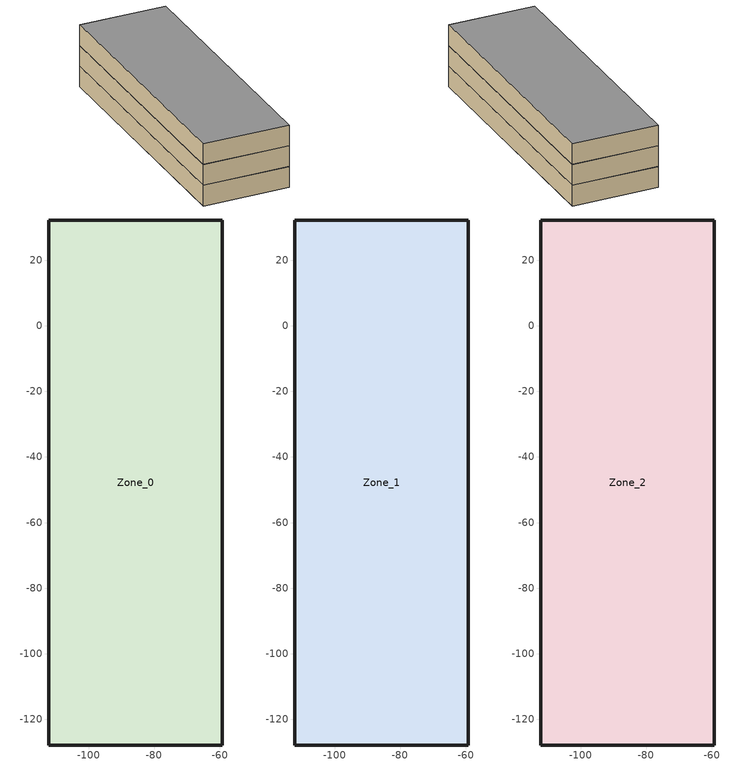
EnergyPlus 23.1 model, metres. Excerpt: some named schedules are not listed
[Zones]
Zone_0
 floor ground (Zone_0:f4UnderGroundSlabCF): -59.21,-127.8 -59.21,32.2 -112.21,32.2 -112.21,-127.8 z-85.04
 floor ground (Zone_0:f5UnderGroundSlabCF): -59.21,-127.8 -112.21,-127.8 -112.21,32.2 -59.21,32.2 z-97.96
 wall ground (Zone_0:f0UnderGroundWallCF): -112.21,-127.8 -59.21,-127.8 z-97.96:-85.04
 wall ground (Zone_0:f1UnderGroundWallCF): -112.21,32.2 -112.21,-127.8 z-97.96:-85.04
 wall ground (Zone_0:f2UnderGroundWallCF): -59.21,32.2 -112.21,32.2 z-97.96:-85.04
 wall ground (Zone_0:f3UnderGroundWallCF): -59.21,-127.8 -59.21,32.2 z-97.96:-85.04
Zone_1
 floor ground (Zone_1:f4UnderGroundSlabCF): -59.21,-127.8 -59.21,32.2 -112.21,32.2 -112.21,-127.8 z-72.04
 floor ground (Zone_1:f5UnderGroundSlabCF): -59.21,-127.8 -112.21,-127.8 -112.21,32.2 -59.21,32.2 z-84.96
 wall ground (Zone_1:f0UnderGroundWallCF): -112.21,-127.8 -59.21,-127.8 z-84.96:-72.04
 wall ground (Zone_1:f1UnderGroundWallCF): -112.21,32.2 -112.21,-127.8 z-84.96:-72.04
 wall ground (Zone_1:f2UnderGroundWallCF): -59.21,32.2 -112.21,32.2 z-84.96:-72.04
 wall ground (Zone_1:f3UnderGroundWallCF): -59.21,-127.8 -59.21,32.2 z-84.96:-72.04
Zone_2
 floor ground (Zone_2:f4UnderGroundSlabCF): -59.21,-127.8 -59.21,32.2 -112.21,32.2 -112.21,-127.8 z-59.04
 floor ground (Zone_2:f5UnderGroundSlabCF): -59.21,-127.8 -112.21,-127.8 -112.21,32.2 -59.21,32.2 z-71.96
 wall ground (Zone_2:f0UnderGroundWallCF): -112.21,-127.8 -59.21,-127.8 z-71.96:-59.04
 wall ground (Zone_2:f1UnderGroundWallCF): -112.21,32.2 -112.21,-127.8 z-71.96:-59.04
 wall ground (Zone_2:f2UnderGroundWallCF): -59.21,32.2 -112.21,32.2 z-71.96:-59.04
 wall ground (Zone_2:f3UnderGroundWallCF): -59.21,-127.8 -59.21,32.2 z-71.96:-59.04
[Site:GroundTemperature:BuildingSurface]
18, 18, 18, 18, 18, 18, 18, 18, 18, 18, 18, 18
[Site:GroundReflectance]
0.2, 0.2, 0.2, 0.2, 0.2, 0.2, 0.2, 0.2, 0.2, 0.2, 0.2, 0.2
[Site:GroundReflectance:SnowModifier]
1, 1
[Site:WeatherStation]
Wind Sensor Height Above Ground {m}=10; Wind Speed Profile Exponent=0.22; Wind Speed Profile Boundary Layer Thickness {m}=370; Air Temperature Sensor Height Above Ground {m}=1.5
[SizingPeriod:WeatherFileConditionType] Use Weather File Daylight Saving Period=No; Use Weather File Rain and Snow Indicators=No
Name | Period Selection | Day Type
Extreme Summer Weather Period for Design | SummerExtreme | SummerDesignDay
Extreme Winter Weather Period for Design | WinterExtreme | WinterDesignDay
[Building]
Building: North Axis {deg}=0; Terrain=Suburbs; Loads Convergence Tolerance Value=0.04; Temperature Convergence Tolerance Value {deltaC}=0.25; Solar Distribution=FullExterior; Maximum Number of Warmup Days=25; Minimum Number of Warmup Days=6
[Construction:CfactorUndergroundWall]
Zone_0:f0UnderGroundWallCF; Zone_0:f1UnderGroundWallCF; Zone_0:f2UnderGroundWallCF; Zone_0:f3UnderGroundWallCF; Zone_1:f0UnderGroundWallCF; Zone_1:f1UnderGroundWallCF; Zone_1:f2UnderGroundWallCF; Zone_1:f3UnderGroundWallCF; Zone_2:f0UnderGroundWallCF; Zone_2:f1UnderGroundWallCF; Zone_2:f2UnderGroundWallCF; Zone_2:f3UnderGroundWallCF: 1.14, 12.9144
[Construction:FfactorGroundFloor]
Zone_0:f4UnderGroundSlabCF; Zone_0:f5UnderGroundSlabCF; Zone_1:f4UnderGroundSlabCF; Zone_1:f5UnderGroundSlabCF; Zone_2:f4UnderGroundSlabCF; Zone_2:f5UnderGroundSlabCF: 0.73, 8480, 426
[EnergyManagementSystem:Sensor] Output:Variable Index Key=Environment
Name | Output:Variable
OutdoorTemp | Site Outdoor Air Drybulb Temperature
OutdoorRelHumid | Site Outdoor Air Relative Humidity
[Zone] Rotation [deg]=0; Type=1; Multiplier=1; Volume [m3]=109514; Area [m2]=16960; Zone Inside Convection Algorithm=TARP; Zone Outside Convection Algorithm=DOE-2
Zone_0; Zone_1; Zone_2
[People] OccupancySchedule=occOffice; Number of People Calculation Method=People/Area; PeopleDensity [person/m2]=0.19; Fraction Radiant=0.3; Sensible Heat Fraction=AUTOCALCULATE; Carbon Dioxide Generation Rate [m3/s-W]=3.82e-08; Enable ASHRAE 55 Comfort Warnings=No; Mean Radiant Temperature Calculation Type=ZoneAveraged; Clothing Insulation Calculation Method=DynamicClothingModelASHRAE55; Air Velocity Schedule=AirSpeed 0; Thermal Comfort Model 1 Type=AdaptiveASH55
Name | Zone or ZoneList | Activity Level Schedule | Work Efficiency Schedule
People Zone_0 | Zone_0 | Zone_0PeopleActivity | Zone_0WorkEfficiency
People Zone_1 | Zone_1 | Zone_1PeopleActivity | Zone_1WorkEfficiency
People Zone_2 | Zone_2 | Zone_2PeopleActivity | Zone_2WorkEfficiency
[ElectricEquipment] EquipmentAvailibilitySchedule=equipOffice; Design Level Calculation Method=Watts/Area; EquipmentPowerDensity [W/m2]=15; Fraction Latent=0; Fraction Radiant=.2; Fraction Lost=0
Name | Zone or ZoneList
Zone_0 Equipment | Zone_0
Zone_1 Equipment | Zone_1
Zone_2 Equipment | Zone_2
[Lights] LightsAvailibilitySchedule=lightsOffice; Design Level Calculation Method=Watts/Area; LightingPowerDensity [W/m2]=15; Return Air Fraction=0; Fraction Radiant=.42; Fraction Visible=.18; Fraction Replaceable=1
Name | Zone or ZoneList
Zone_0 General lighting | Zone_0
Zone_1 General lighting | Zone_1
Zone_2 General lighting | Zone_2
[ZoneInfiltration:DesignFlowRate] Schedule=On; Design Flow Rate Calculation Method=Flow/ExteriorArea; Flow per Exterior Surface Area [m3/s-m2]=0.00056896
Zone_0Infiltration: Zone or ZoneList=Zone_0; @Zone_0-InfiltrationConstantCoefficient@=1; @Zone_0-InfiltrationTemperatureCoefficient@=0; @Zone_0-InfiltrationWindVelocityCoefficient@=0; @Zone_0-InfiltrationWindVelocitySquaredCoefficient@=0
Zone_1Infiltration: Zone or ZoneList=Zone_1; @Zone_1-InfiltrationConstantCoefficient@=1; @Zone_1-InfiltrationTemperatureCoefficient@=0; @Zone_1-InfiltrationWindVelocityCoefficient@=0; @Zone_1-InfiltrationWindVelocitySquaredCoefficient@=0
Zone_2Infiltration: Zone or ZoneList=Zone_2; @Zone_2-InfiltrationConstantCoefficient@=1; @Zone_2-InfiltrationTemperatureCoefficient@=0; @Zone_2-InfiltrationWindVelocityCoefficient@=0; @Zone_2-InfiltrationWindVelocitySquaredCoefficient@=0
[Zone equipment]
Zone_0: Zone_0 Ideal Loads Air
Zone_1: Zone_1 Ideal Loads Air
Zone_2: Zone_2 Ideal Loads Air
[ZoneHVAC:IdealLoadsAirSystem] Maximum Heating Supply Air Temperature {C}=35; Minimum Cooling Supply Air Temperature {C}=12; Maximum Heating Supply Air Humidity Ratio {kgWater/kgDryAir}=0.01; Minimum Cooling Supply Air Humidity Ratio {kgWater/kgDryAir}=0.008; Heating Limit=LimitFlowRateAndCapacity; MaximumHeatingAirFlowRate [m3/s]=Autosize; MaximumSensibleHeatingCapacity [W]=Autosize; Cooling Limit=LimitFlowRateAndCapacity; MaximumCoolingAirFlowRate [m3/s]=Autosize; MaximumTotalCoolingCapacity [W]=Autosize; HeatingAvailabilitySchedule=Off; Dehumidification Control Type=Humidistat; Humidification Control Type=Humidistat; Demand Controlled Ventilation Type=OccupancySchedule; Outdoor Air Economizer Type=NoEconomizer; Heat Recovery Type=None; SensibleHeatRecoveryEffectiveness=0.7; LatentHeatRecoveryEffectiveness=0.65
Name | CoolingAvailabilitySchedule | Design Specification Outdoor Air Object
Zone_0 Ideal Loads Air | CoolAvail_Zone_0 | Zone_0MinFreshAir
Zone_1 Ideal Loads Air | CoolAvail_Zone_1 | Zone_1MinFreshAir
Zone_2 Ideal Loads Air | CoolAvail_Zone_2 | Zone_2MinFreshAir
[Sizing:Zone] Zone Cooling Design Supply Air Temperature Input Method=SupplyAirTemperature; Zone Cooling Design Supply Air Temperature {C}=12; Zone Heating Design Supply Air Temperature Input Method=SupplyAirTemperature; Zone Heating Design Supply Air Temperature {C}=35; Zone Cooling Design Supply Air Humidity Ratio {kgWater/kgDryAir}=0.009; Zone Heating Design Supply Air Humidity Ratio {kgWater/kgDryAir}=0.004; Zone Heating Sizing Factor=1.15; Zone Cooling Sizing Factor=1.15; Cooling Design Air Flow Method=DesignDay; Heating Design Air Flow Method=DesignDay
Name | Design Specification Outdoor Air Object
Zone_0 | Zone_0MinFreshAir
Zone_1 | Zone_1MinFreshAir
Zone_2 | Zone_2MinFreshAir
[ZoneControl:Thermostat]
Name | Zone or ZoneList | Control Type Schedule | Control 1
Zone_0 Thermostat | Zone_0 | Zone_0_ZoneControlTypeSched | Dual Setpoint - Zone Zone_0
Zone_1 Thermostat | Zone_1 | Zone_1_ZoneControlTypeSched | Dual Setpoint - Zone Zone_1
Zone_2 Thermostat | Zone_2 | Zone_2_ZoneControlTypeSched | Dual Setpoint - Zone Zone_2
[ThermostatSetpoint:DualSetpoint]
Name | Heating Setpoint Temperature Schedule | Cooling Setpoint Temperature Schedule
Dual Setpoint - Zone Zone_0 | Zone_0Heating_SP_Sch | Zone_0Cooling_SP_Sch
Dual Setpoint - Zone Zone_1 | Zone_1Heating_SP_Sch | Zone_1Cooling_SP_Sch
Dual Setpoint - Zone Zone_2 | Zone_2Heating_SP_Sch | Zone_2Cooling_SP_Sch
[DesignSpecification:OutdoorAir] Outdoor Air Method=Sum; MechVentSchedule=AllOn
Zone_0MinFreshAir: @Zone_0-MinFreshAirPerson@ [m3/s-person]=0.01; @Zone_0-MinFreshAirArea@ [m3/s-m2]=0.001
Zone_1MinFreshAir: @Zone_1-MinFreshAirPerson@ [m3/s-person]=0.01; @Zone_1-MinFreshAirArea@ [m3/s-m2]=0.001
Zone_2MinFreshAir: @Zone_2-MinFreshAirPerson@ [m3/s-person]=0.01; @Zone_2-MinFreshAirArea@ [m3/s-m2]=0.001
[Schedule:Constant]
On; AllOn: 1
Off; AirSpeed 0: 0
Zone_0PeopleActivity; Zone_1PeopleActivity; Zone_2PeopleActivity: Any Number, 125.28
Zone_0WorkEfficiency; Zone_1WorkEfficiency; Zone_2WorkEfficiency: Any Number, 0
Zone_0Heating_SP_Sch; Zone_1Heating_SP_Sch; Zone_2Heating_SP_Sch: 20
Zone_0Cooling_SP_Sch; Zone_1Cooling_SP_Sch; Zone_2Cooling_SP_Sch: 26
Zone_0_ZoneControlTypeSched; Zone_1_ZoneControlTypeSched; Zone_2_ZoneControlTypeSched: 4
[Schedule:Day:Hourly]
95d7956d-21d8-491b-95a4-c917f62f8890: Fraction, 0, 0, 0, 0, 0, 0, 0, 0, 0, 0, 0, 0, 0, 0, 0, 0, 0, 0, 0, 0, 0, 0, 0, 0
3a897d01-3989-4be9-8c50-07d36d8d9472: Fraction, 0, 0, 0, 0, 0, 0, 0, 0.2, 0.4, 0.6, 0.8, 0.8, 0.4, 0.6, 0.8, 0.8, 0.4, 0.2, 0, 0, 0, 0, 0, 0
3cdd7283-ecb5-4cba-af70-10baf73a88f9: Fraction, 0, 0, 0, 0, 0, 0, 0, 1, 1, 1, 1, 1, 1, 1, 1, 1, 1, 1, 0, 0, 0, 0, 0, 0
e718b2de-e95e-4031-b1c3-99a25a32904e: Fraction, 0.1, 0.1, 0.1, 0.1, 0.1, 0.1, 0.1, 0.1, 0.1, 0.1, 0.1, 0.1, 0.1, 0.1, 0.1, 0.1, 0.1, 0.1, 0.1, 0.1, 0.1, 0.1, 0.1, 0.1
d12ae436-00bb-4890-b6df-7164da311bbf: Fraction, 0.1, 0.1, 0.1, 0.1, 0.1, 0.1, 0.1, 0.2, 0.4, 0.6, 0.8, 0.8, 0.4, 0.6, 0.8, 0.8, 0.4, 0.2, 0.1, 0.1, 0.1, 0.1, 0.1, 0.1
[Schedule:Year]
occOffice: Fraction, occOffice_0, 1, 1, 12, 31
lightsOffice: Fraction, lightsOffice_0, 1, 1, 12, 31
equipOffice: Fraction, equipOffice_0, 1, 1, 12, 31
CoolAvail_Zone_0: Fraction, CoolAvail_Zone_0_0, 1, 1, 1, 7, CoolAvail_Zone_0_1, 1, 8, 1, 14, CoolAvail_Zone_0_2, 1, 15, 1, 21, CoolAvail_Zone_0_3, 1, 22, 1, 28, CoolAvail_Zone_0_4, 1, 29, 2, 4, CoolAvail_Zone_0_5, 2, 5, 2, 11, CoolAvail_Zone_0_6, 2, 12, 2, 18, CoolAvail_Zone_0_7, 2, 19, 2, 25, CoolAvail_Zone_0_8, 2, 26, 3, 4, CoolAvail_Zone_0_9, 3, 5, 3, 11, CoolAvail_Zone_0_10, 3, 12, 3, 18, CoolAvail_Zone_0_11, 3, 19, 3, 25, CoolAvail_Zone_0_12, 3, 26, 4, 1, CoolAvail_Zone_0_13, 4, 2, 4, 8, CoolAvail_Zone_0_14, 4, 9, 4, 15, CoolAvail_Zone_0_15, 4, 16, 4, 22, CoolAvail_Zone_0_16, 4, 23, 4, 29, CoolAvail_Zone_0_17, 4, 30, 5, 6, CoolAvail_Zone_0_18, 5, 7, 5, 13, CoolAvail_Zone_0_19, 5, 14, 5, 20, CoolAvail_Zone_0_20, 5, 21, 5, 27, CoolAvail_Zone_0_21, 5, 28, 6, 3, CoolAvail_Zone_0_22, 6, 4, 6, 10, CoolAvail_Zone_0_23, 6, 11, 6, 17, CoolAvail_Zone_0_24, 6, 18, 6, 24, CoolAvail_Zone_0_25, 6, 25, 7, 1, CoolAvail_Zone_0_26, 7, 2, 7, 8, CoolAvail_Zone_0_27, 7, 9, 7, 15, CoolAvail_Zone_0_28, 7, 16, 7, 22, CoolAvail_Zone_0_29, 7, 23, 7, 29, CoolAvail_Zone_0_30, 7, 30, 8, 5, CoolAvail_Zone_0_31, 8, 6, 8, 12, CoolAvail_Zone_0_32, 8, 13, 8, 19, CoolAvail_Zone_0_33, 8, 20, 8, 26, CoolAvail_Zone_0_34, 8, 27, 9, 2, CoolAvail_Zone_0_35, 9, 3, 9, 9, CoolAvail_Zone_0_36, 9, 10, 9, 16, CoolAvail_Zone_0_37, 9, 17, 9, 23, CoolAvail_Zone_0_38, 9, 24, 9, 30, CoolAvail_Zone_0_39, 10, 1, 10, 7, CoolAvail_Zone_0_40, 10, 8, 10, 14, CoolAvail_Zone_0_41, 10, 15, 10, 21, CoolAvail_Zone_0_42, 10, 22, 10, 28, CoolAvail_Zone_0_43, 10, 29, 11, 4, CoolAvail_Zone_0_44, 11, 5, 11, 11, CoolAvail_Zone_0_45, 11, 12, 11, 18, CoolAvail_Zone_0_46, 11, 19, 11, 25, CoolAvail_Zone_0_47, 11, 26, 12, 2, CoolAvail_Zone_0_48, 12, 3, 12, 9, CoolAvail_Zone_0_49, 12, 10, 12, 16, CoolAvail_Zone_0_50, 12, 17, 12, 23, CoolAvail_Zone_0_51, 12, 24, 12, 30, CoolAvail_Zone_0_52, 12, 31, 12, 31
CoolAvail_Zone_1: Fraction, CoolAvail_Zone_1_0, 1, 1, 1, 7, CoolAvail_Zone_1_1, 1, 8, 1, 14, CoolAvail_Zone_1_2, 1, 15, 1, 21, CoolAvail_Zone_1_3, 1, 22, 1, 28, CoolAvail_Zone_1_4, 1, 29, 2, 4, CoolAvail_Zone_1_5, 2, 5, 2, 11, CoolAvail_Zone_1_6, 2, 12, 2, 18, CoolAvail_Zone_1_7, 2, 19, 2, 25, CoolAvail_Zone_1_8, 2, 26, 3, 4, CoolAvail_Zone_1_9, 3, 5, 3, 11, CoolAvail_Zone_1_10, 3, 12, 3, 18, CoolAvail_Zone_1_11, 3, 19, 3, 25, CoolAvail_Zone_1_12, 3, 26, 4, 1, CoolAvail_Zone_1_13, 4, 2, 4, 8, CoolAvail_Zone_1_14, 4, 9, 4, 15, CoolAvail_Zone_1_15, 4, 16, 4, 22, CoolAvail_Zone_1_16, 4, 23, 4, 29, CoolAvail_Zone_1_17, 4, 30, 5, 6, CoolAvail_Zone_1_18, 5, 7, 5, 13, CoolAvail_Zone_1_19, 5, 14, 5, 20, CoolAvail_Zone_1_20, 5, 21, 5, 27, CoolAvail_Zone_1_21, 5, 28, 6, 3, CoolAvail_Zone_1_22, 6, 4, 6, 10, CoolAvail_Zone_1_23, 6, 11, 6, 17, CoolAvail_Zone_1_24, 6, 18, 6, 24, CoolAvail_Zone_1_25, 6, 25, 7, 1, CoolAvail_Zone_1_26, 7, 2, 7, 8, CoolAvail_Zone_1_27, 7, 9, 7, 15, CoolAvail_Zone_1_28, 7, 16, 7, 22, CoolAvail_Zone_1_29, 7, 23, 7, 29, CoolAvail_Zone_1_30, 7, 30, 8, 5, CoolAvail_Zone_1_31, 8, 6, 8, 12, CoolAvail_Zone_1_32, 8, 13, 8, 19, CoolAvail_Zone_1_33, 8, 20, 8, 26, CoolAvail_Zone_1_34, 8, 27, 9, 2, CoolAvail_Zone_1_35, 9, 3, 9, 9, CoolAvail_Zone_1_36, 9, 10, 9, 16, CoolAvail_Zone_1_37, 9, 17, 9, 23, CoolAvail_Zone_1_38, 9, 24, 9, 30, CoolAvail_Zone_1_39, 10, 1, 10, 7, CoolAvail_Zone_1_40, 10, 8, 10, 14, CoolAvail_Zone_1_41, 10, 15, 10, 21, CoolAvail_Zone_1_42, 10, 22, 10, 28, CoolAvail_Zone_1_43, 10, 29, 11, 4, CoolAvail_Zone_1_44, 11, 5, 11, 11, CoolAvail_Zone_1_45, 11, 12, 11, 18, CoolAvail_Zone_1_46, 11, 19, 11, 25, CoolAvail_Zone_1_47, 11, 26, 12, 2, CoolAvail_Zone_1_48, 12, 3, 12, 9, CoolAvail_Zone_1_49, 12, 10, 12, 16, CoolAvail_Zone_1_50, 12, 17, 12, 23, CoolAvail_Zone_1_51, 12, 24, 12, 30, CoolAvail_Zone_1_52, 12, 31, 12, 31
CoolAvail_Zone_2: Fraction, CoolAvail_Zone_2_0, 1, 1, 1, 7, CoolAvail_Zone_2_1, 1, 8, 1, 14, CoolAvail_Zone_2_2, 1, 15, 1, 21, CoolAvail_Zone_2_3, 1, 22, 1, 28, CoolAvail_Zone_2_4, 1, 29, 2, 4, CoolAvail_Zone_2_5, 2, 5, 2, 11, CoolAvail_Zone_2_6, 2, 12, 2, 18, CoolAvail_Zone_2_7, 2, 19, 2, 25, CoolAvail_Zone_2_8, 2, 26, 3, 4, CoolAvail_Zone_2_9, 3, 5, 3, 11, CoolAvail_Zone_2_10, 3, 12, 3, 18, CoolAvail_Zone_2_11, 3, 19, 3, 25, CoolAvail_Zone_2_12, 3, 26, 4, 1, CoolAvail_Zone_2_13, 4, 2, 4, 8, CoolAvail_Zone_2_14, 4, 9, 4, 15, CoolAvail_Zone_2_15, 4, 16, 4, 22, CoolAvail_Zone_2_16, 4, 23, 4, 29, CoolAvail_Zone_2_17, 4, 30, 5, 6, CoolAvail_Zone_2_18, 5, 7, 5, 13, CoolAvail_Zone_2_19, 5, 14, 5, 20, CoolAvail_Zone_2_20, 5, 21, 5, 27, CoolAvail_Zone_2_21, 5, 28, 6, 3, CoolAvail_Zone_2_22, 6, 4, 6, 10, CoolAvail_Zone_2_23, 6, 11, 6, 17, CoolAvail_Zone_2_24, 6, 18, 6, 24, CoolAvail_Zone_2_25, 6, 25, 7, 1, CoolAvail_Zone_2_26, 7, 2, 7, 8, CoolAvail_Zone_2_27, 7, 9, 7, 15, CoolAvail_Zone_2_28, 7, 16, 7, 22, CoolAvail_Zone_2_29, 7, 23, 7, 29, CoolAvail_Zone_2_30, 7, 30, 8, 5, CoolAvail_Zone_2_31, 8, 6, 8, 12, CoolAvail_Zone_2_32, 8, 13, 8, 19, CoolAvail_Zone_2_33, 8, 20, 8, 26, CoolAvail_Zone_2_34, 8, 27, 9, 2, CoolAvail_Zone_2_35, 9, 3, 9, 9, CoolAvail_Zone_2_36, 9, 10, 9, 16, CoolAvail_Zone_2_37, 9, 17, 9, 23, CoolAvail_Zone_2_38, 9, 24, 9, 30, CoolAvail_Zone_2_39, 10, 1, 10, 7, CoolAvail_Zone_2_40, 10, 8, 10, 14, CoolAvail_Zone_2_41, 10, 15, 10, 21, CoolAvail_Zone_2_42, 10, 22, 10, 28, CoolAvail_Zone_2_43, 10, 29, 11, 4, CoolAvail_Zone_2_44, 11, 5, 11, 11, CoolAvail_Zone_2_45, 11, 12, 11, 18, CoolAvail_Zone_2_46, 11, 19, 11, 25, CoolAvail_Zone_2_47, 11, 26, 12, 2, CoolAvail_Zone_2_48, 12, 3, 12, 9, CoolAvail_Zone_2_49, 12, 10, 12, 16, CoolAvail_Zone_2_50, 12, 17, 12, 23, CoolAvail_Zone_2_51, 12, 24, 12, 30, CoolAvail_Zone_2_52, 12, 31, 12, 31
[Schedule:Week:Daily]
occOffice_0: 95d7956d-21d8-491b-95a4-c917f62f8890, 3a897d01-3989-4be9-8c50-07d36d8d9472, 3a897d01-3989-4be9-8c50-07d36d8d9472, 3a897d01-3989-4be9-8c50-07d36d8d9472, 3a897d01-3989-4be9-8c50-07d36d8d9472, 3a897d01-3989-4be9-8c50-07d36d8d9472, 95d7956d-21d8-491b-95a4-c917f62f8890, 95d7956d-21d8-491b-95a4-c917f62f8890, 95d7956d-21d8-491b-95a4-c917f62f8890, 95d7956d-21d8-491b-95a4-c917f62f8890, 95d7956d-21d8-491b-95a4-c917f62f8890, 95d7956d-21d8-491b-95a4-c917f62f8890
lightsOffice_0: 95d7956d-21d8-491b-95a4-c917f62f8890, 3cdd7283-ecb5-4cba-af70-10baf73a88f9, 3cdd7283-ecb5-4cba-af70-10baf73a88f9, 3cdd7283-ecb5-4cba-af70-10baf73a88f9, 3cdd7283-ecb5-4cba-af70-10baf73a88f9, 3cdd7283-ecb5-4cba-af70-10baf73a88f9, 95d7956d-21d8-491b-95a4-c917f62f8890, 95d7956d-21d8-491b-95a4-c917f62f8890, 95d7956d-21d8-491b-95a4-c917f62f8890, 95d7956d-21d8-491b-95a4-c917f62f8890, 95d7956d-21d8-491b-95a4-c917f62f8890, 95d7956d-21d8-491b-95a4-c917f62f8890
equipOffice_0: e718b2de-e95e-4031-b1c3-99a25a32904e, d12ae436-00bb-4890-b6df-7164da311bbf, d12ae436-00bb-4890-b6df-7164da311bbf, d12ae436-00bb-4890-b6df-7164da311bbf, d12ae436-00bb-4890-b6df-7164da311bbf, d12ae436-00bb-4890-b6df-7164da311bbf, e718b2de-e95e-4031-b1c3-99a25a32904e, e718b2de-e95e-4031-b1c3-99a25a32904e, e718b2de-e95e-4031-b1c3-99a25a32904e, e718b2de-e95e-4031-b1c3-99a25a32904e, e718b2de-e95e-4031-b1c3-99a25a32904e, e718b2de-e95e-4031-b1c3-99a25a32904e
CoolAvail_Zone_0_0: 4990655d-30be-42d0-b7d9-f7b91360c5e3, ddbcabad-8235-46fe-bcf6-a4b15b8a3657, cf72248c-35f2-4a80-829b-52ebcfa34b87, f7a328d6-0f38-42f4-88d7-8ab40b2088d2, c32389d2-2add-4f29-b338-ec1394a05f4c, 146a138a-6f85-4a5b-9412-bb39e09219f7, f6184e7c-405b-4245-8a70-00a4ae2035b5, 4990655d-30be-42d0-b7d9-f7b91360c5e3, 4990655d-30be-42d0-b7d9-f7b91360c5e3, 4990655d-30be-42d0-b7d9-f7b91360c5e3, 4990655d-30be-42d0-b7d9-f7b91360c5e3, 4990655d-30be-42d0-b7d9-f7b91360c5e3
CoolAvail_Zone_0_1: 8ddc65c8-9e36-4aec-b7d1-ee3f3f695c53, 17b4bac4-211b-4c28-b564-849c113c3565, c70f6871-ed7a-423d-9844-114cf08882d0, 7c3bb871-3966-407a-b88a-8c1460967f59, dc983827-3ba4-4b70-8237-813376e3e265, 5ee64a08-fed8-4533-8653-3ad76e69a3d0, 41fc63b1-8e9f-40ea-8ef0-43001e7998d6, 8ddc65c8-9e36-4aec-b7d1-ee3f3f695c53, 8ddc65c8-9e36-4aec-b7d1-ee3f3f695c53, 8ddc65c8-9e36-4aec-b7d1-ee3f3f695c53, 8ddc65c8-9e36-4aec-b7d1-ee3f3f695c53, 8ddc65c8-9e36-4aec-b7d1-ee3f3f695c53
CoolAvail_Zone_0_2: ce5294b1-de96-4e6e-bf06-3be5c6e3b400, b8d48e1c-969c-4840-b635-7067400f91d2, dc983827-3ba4-4b70-8237-813376e3e265, 364b9e69-32af-4f8e-94e3-46e899a1d91f, ddbcabad-8235-46fe-bcf6-a4b15b8a3657, a0b18eb7-2e75-4f11-a7e0-804d67b3919c, 9e18fb16-ee91-4388-b70b-efbd5e9856e6, ce5294b1-de96-4e6e-bf06-3be5c6e3b400, ce5294b1-de96-4e6e-bf06-3be5c6e3b400, ce5294b1-de96-4e6e-bf06-3be5c6e3b400, ce5294b1-de96-4e6e-bf06-3be5c6e3b400, ce5294b1-de96-4e6e-bf06-3be5c6e3b400
CoolAvail_Zone_0_3: 515ce9a3-66bb-4084-a181-e53a57d5561e, 1893ab3f-ba69-43c9-8924-3ffcb4855753, b7326c5a-3694-44a2-89e6-cd8f5f0abe92, 1ab99d5c-8f8b-4ab1-8d59-781ea21491ca, a392ec1e-b8d1-4bd2-8c94-c78533f0fa65, 4990655d-30be-42d0-b7d9-f7b91360c5e3, 4a0992a0-6703-4694-9782-776a2f764de0, 515ce9a3-66bb-4084-a181-e53a57d5561e, 515ce9a3-66bb-4084-a181-e53a57d5561e, 515ce9a3-66bb-4084-a181-e53a57d5561e, 515ce9a3-66bb-4084-a181-e53a57d5561e, 515ce9a3-66bb-4084-a181-e53a57d5561e
CoolAvail_Zone_0_4: 95b3747b-00af-4b3e-aab9-52492301c9c0, 296efc5e-ffa4-4d95-8c01-159e3d1a9450, 932f42c8-7dfa-4e44-b6b4-7462908f1e54, e42cd00e-10d7-43a5-ba62-8932b40aff8c, 93c1feff-fb4b-419e-a2da-a6fa7789cb13, bbb18f13-deb3-43b5-9cbe-abdd96d7ef34, 296efc5e-ffa4-4d95-8c01-159e3d1a9450, 95b3747b-00af-4b3e-aab9-52492301c9c0, 95b3747b-00af-4b3e-aab9-52492301c9c0, 95b3747b-00af-4b3e-aab9-52492301c9c0, 95b3747b-00af-4b3e-aab9-52492301c9c0, 95b3747b-00af-4b3e-aab9-52492301c9c0
CoolAvail_Zone_0_5: 169f7885-dd6b-4bda-a898-fa467145b89e, 343cd352-4e35-4f80-aced-0067cc2ac560, f2b1a1e4-7f33-417a-ad04-aa90d771b573, 4cc7bce9-e47b-4da7-a936-efd8a0d07b15, ba259bce-0865-4687-8fcb-096b00680b9f, 99195353-3176-4c25-8915-a505d6ad7955, 2d8df18f-9c00-4bfb-b288-aba4eebd9f96, 169f7885-dd6b-4bda-a898-fa467145b89e, 169f7885-dd6b-4bda-a898-fa467145b89e, 169f7885-dd6b-4bda-a898-fa467145b89e, 169f7885-dd6b-4bda-a898-fa467145b89e, 169f7885-dd6b-4bda-a898-fa467145b89e
CoolAvail_Zone_0_6: 4a9e5363-eca1-4d0f-ad8d-fdc4520bc8ea, 24733e8f-992a-4106-bfec-0ff543eb17ed, 4e9228c6-2ccb-4c8c-a529-8e9ebe4e32a6, ba4fd41a-60d1-4598-9e01-96e9cb7a81a7, 462245c3-eebd-4e0e-bd01-4b4d76b4806a, d584eac3-69da-4c84-9996-9a0aadd5a1b0, 65101d32-8e66-4dd0-b39b-07bb03a192c1, 4a9e5363-eca1-4d0f-ad8d-fdc4520bc8ea, 4a9e5363-eca1-4d0f-ad8d-fdc4520bc8ea, 4a9e5363-eca1-4d0f-ad8d-fdc4520bc8ea, 4a9e5363-eca1-4d0f-ad8d-fdc4520bc8ea, 4a9e5363-eca1-4d0f-ad8d-fdc4520bc8ea
CoolAvail_Zone_0_7: 8970d29c-e127-498a-928b-e103284c4e40, 88003ef4-4e17-4f12-82db-06ac83eec7df, 474987f6-c91e-4677-b19f-0e1b744b4fdf, f6bbebfb-76e4-4b0b-9e43-2da733fbb0a3, adb81e84-7430-47e9-b635-a36dea76b89d, f6f1c1d9-049f-41b4-9d6b-bfb067bf195b, 553d6555-b667-4097-9b59-70cabb361f30, 8970d29c-e127-498a-928b-e103284c4e40, 8970d29c-e127-498a-928b-e103284c4e40, 8970d29c-e127-498a-928b-e103284c4e40, 8970d29c-e127-498a-928b-e103284c4e40, 8970d29c-e127-498a-928b-e103284c4e40
CoolAvail_Zone_0_8: e1393ffb-9773-4999-a726-9d47cb04136a, e5b62834-753d-41ed-9473-68628bdb2179, 30c5b6e9-c70d-42c7-85a5-f8e20bae2a3a, 5256ec91-b374-429d-95dd-7bd58aa69f5c, 65d90f0f-ada1-4bf1-9faf-b2f59c34d37b, a419129a-2f89-42c1-8dd8-f0857b677e69, b022e0bb-a275-4c57-aa80-192e32ac189f, e1393ffb-9773-4999-a726-9d47cb04136a, e1393ffb-9773-4999-a726-9d47cb04136a, e1393ffb-9773-4999-a726-9d47cb04136a, e1393ffb-9773-4999-a726-9d47cb04136a, e1393ffb-9773-4999-a726-9d47cb04136a
CoolAvail_Zone_0_9: c82ff078-1688-4139-a132-e602e139a5fd, 54109500-1a0b-4c05-bc4d-06f6168a1e04, b022e0bb-a275-4c57-aa80-192e32ac189f, 8a1bcc84-cceb-41af-95a9-7ed94f88ecd6, a18df368-f57b-4c2b-8a75-695b3128dbb9, 73424d57-4ed9-4eae-8dcc-7d5316262cfd, 3f5afae1-e994-45ae-948f-33423cfaaaaf, c82ff078-1688-4139-a132-e602e139a5fd, c82ff078-1688-4139-a132-e602e139a5fd, c82ff078-1688-4139-a132-e602e139a5fd, c82ff078-1688-4139-a132-e602e139a5fd, c82ff078-1688-4139-a132-e602e139a5fd
CoolAvail_Zone_0_10: a648e644-6c33-4cfe-99c1-1caf6a4b85d6, b022e0bb-a275-4c57-aa80-192e32ac189f, d4a9c144-cca3-4e63-8a18-ec525f472f23, a6ed40fb-7ca5-43b2-b61a-85ecd607b0b3, 11492a51-c403-459d-8a46-ca1af14a6784, 7745bb25-59fb-4388-92f8-903c224c2efa, 98f117e3-54f2-4f10-82aa-6c80a896727f, a648e644-6c33-4cfe-99c1-1caf6a4b85d6, a648e644-6c33-4cfe-99c1-1caf6a4b85d6, a648e644-6c33-4cfe-99c1-1caf6a4b85d6, a648e644-6c33-4cfe-99c1-1caf6a4b85d6, a648e644-6c33-4cfe-99c1-1caf6a4b85d6
CoolAvail_Zone_0_11: b022e0bb-a275-4c57-aa80-192e32ac189f, e127ac07-f069-4628-8bb0-0ed6b7035576, e8f72b66-998e-4fb3-8f09-1e1ba87c6d6a, d3391a05-acd4-4579-9f46-da14c4353c49, 1228b84f-4fde-4624-96c2-9d4c5bb47287, d6e0b4f4-0184-4ec3-9824-0c713518b6f7, 8869f073-712e-498e-bd28-5a916bf9c043, b022e0bb-a275-4c57-aa80-192e32ac189f, b022e0bb-a275-4c57-aa80-192e32ac189f, b022e0bb-a275-4c57-aa80-192e32ac189f, b022e0bb-a275-4c57-aa80-192e32ac189f, b022e0bb-a275-4c57-aa80-192e32ac189f
CoolAvail_Zone_0_12: 3a1e16ea-d3c5-441b-9683-1d694535276d, cb49c78b-421b-41f7-bc8e-d9f7a967340c, a8217476-a436-4bb1-8618-cd83abb40946, e1e85391-f4bd-42ed-91ec-bea42fb3e333, 0742a495-0d03-4fc6-b526-6c41f36587e6, 172196ab-c107-414e-9ad3-71d3d7f8de8f, d2946ce1-9950-49cb-a814-0a9ec1e90ce6, 3a1e16ea-d3c5-441b-9683-1d694535276d, 3a1e16ea-d3c5-441b-9683-1d694535276d, 3a1e16ea-d3c5-441b-9683-1d694535276d, 3a1e16ea-d3c5-441b-9683-1d694535276d, 3a1e16ea-d3c5-441b-9683-1d694535276d
CoolAvail_Zone_0_13: 8672291e-6042-4cc5-960a-03c3fb4eaeb7, f67a8e41-4fd8-4448-80eb-35519068e788, 014c4d2f-05c5-4c36-87c3-d3284c859401, d90f9124-1c84-462f-8adb-86b7c230095c, 57eaf75e-ac45-4c9c-997b-b75858833340, 948e1234-283b-4a84-ae9b-cf5e981b6594, 9cc311d4-a842-4bc7-8a0a-fad00844c6ff, 8672291e-6042-4cc5-960a-03c3fb4eaeb7, 8672291e-6042-4cc5-960a-03c3fb4eaeb7, 8672291e-6042-4cc5-960a-03c3fb4eaeb7, 8672291e-6042-4cc5-960a-03c3fb4eaeb7, 8672291e-6042-4cc5-960a-03c3fb4eaeb7
CoolAvail_Zone_0_14: 72eca828-8906-458d-baaa-a0cd1dbf8eee, 5830f230-8a56-43f6-abb1-8026dc5f0e54, db8b4397-9065-450a-948c-cc192b8f49bb, 876bc5af-4060-4cff-b56c-12059f0228be, dc26538a-9c1a-4ca0-9375-401735199c24, 159e2855-c99d-436e-a16b-2b4d86bf80b8, 81a1ee3a-dfbf-4e17-80ef-5d5352f32c27, 72eca828-8906-458d-baaa-a0cd1dbf8eee, 72eca828-8906-458d-baaa-a0cd1dbf8eee, 72eca828-8906-458d-baaa-a0cd1dbf8eee, 72eca828-8906-458d-baaa-a0cd1dbf8eee, 72eca828-8906-458d-baaa-a0cd1dbf8eee
CoolAvail_Zone_0_15: 66a05e9a-41bf-43c8-925d-a78a209be22d, 5bacbb24-9478-4068-b982-f687c986b3f9, 3dd02923-900e-49d4-b6fb-a0a160191695, 5014bcf0-9440-42c0-b49d-b4620f816c24, dc4a0c3b-6e14-496c-841f-488f3549cabc, 2645ccdc-84ae-4b06-97f7-ce6fd82920e0, 84819a69-f4c3-4b04-a492-180f30d8b62b, 66a05e9a-41bf-43c8-925d-a78a209be22d, 66a05e9a-41bf-43c8-925d-a78a209be22d, 66a05e9a-41bf-43c8-925d-a78a209be22d, 66a05e9a-41bf-43c8-925d-a78a209be22d, 66a05e9a-41bf-43c8-925d-a78a209be22d
CoolAvail_Zone_0_16: 684a3ba8-3295-45f9-9cbc-9a6aecb1adf3, d91f2aad-33c9-4eff-b15b-4a4d9802320d, af71133c-8d93-47bf-9777-ff0218e4d792, 9704df51-a02a-498b-b5c9-8459204c80f1, 8fc6d5f6-cae1-4c62-9524-28f9c5a79493, a1ac64a9-fafa-4414-aa58-64dea30dc4dc, bfeacc8b-1c6b-4134-8656-0dd87e5d8850, 684a3ba8-3295-45f9-9cbc-9a6aecb1adf3, 684a3ba8-3295-45f9-9cbc-9a6aecb1adf3, 684a3ba8-3295-45f9-9cbc-9a6aecb1adf3, 684a3ba8-3295-45f9-9cbc-9a6aecb1adf3, 684a3ba8-3295-45f9-9cbc-9a6aecb1adf3
CoolAvail_Zone_0_17: 0c6c6542-ba8c-4701-89f9-ef46739d8f49, 794397ce-1177-4f6b-badc-67231df6fe8e, d300139e-5e1a-41f4-abd5-99051e38350a, 5a232ddb-5e96-4138-9a5b-8adbc1537b38, 6ccb76c0-d2d1-42d1-bfc4-b1fa49a334c6, cb7a568a-c2ce-4e41-bd9b-e3e438bbce52, 0ddac3f1-1099-4fb2-b559-4420870b942c, 0c6c6542-ba8c-4701-89f9-ef46739d8f49, 0c6c6542-ba8c-4701-89f9-ef46739d8f49, 0c6c6542-ba8c-4701-89f9-ef46739d8f49, 0c6c6542-ba8c-4701-89f9-ef46739d8f49, 0c6c6542-ba8c-4701-89f9-ef46739d8f49
CoolAvail_Zone_0_18: d8fca7be-a51e-484f-86b7-f972d042e306, de1fe591-9dc7-4cd9-8c2a-b7f20883094f, 0742eb3a-0c86-4fd1-8317-746357cc7d63, d8fca7be-a51e-484f-86b7-f972d042e306, 5f847c61-df6f-4c88-83c0-39506a2b41b2, fba85a5a-f1ab-4cdb-a796-9362d49a9af1, 0f277c24-c0f2-4576-bd82-e289b47484db, d8fca7be-a51e-484f-86b7-f972d042e306, d8fca7be-a51e-484f-86b7-f972d042e306, d8fca7be-a51e-484f-86b7-f972d042e306, d8fca7be-a51e-484f-86b7-f972d042e306, d8fca7be-a51e-484f-86b7-f972d042e306
CoolAvail_Zone_0_19: 357c8fe1-3764-409e-bfb1-2d2266aa9b97, c86219c4-9d72-4ca7-b440-81730297ecba, 37274df6-ca98-42d8-8d8e-8f8cde0cdf25, eb234caf-02f9-4032-a29b-7fc9afb920a0, eacfa999-1085-4c67-9a9f-03a068a8ba63, d861ee47-0ed5-4f9c-bd17-aa3403b6e748, dff0e23f-a4c3-4ca3-927f-30b948713f9c, 357c8fe1-3764-409e-bfb1-2d2266aa9b97, 357c8fe1-3764-409e-bfb1-2d2266aa9b97, 357c8fe1-3764-409e-bfb1-2d2266aa9b97, 357c8fe1-3764-409e-bfb1-2d2266aa9b97, 357c8fe1-3764-409e-bfb1-2d2266aa9b97
CoolAvail_Zone_0_20: 034a35f3-a5a8-43e0-b43f-743e6209887f, 43fff8c3-343e-4a38-b797-b5eb4743449a, 357c8fe1-3764-409e-bfb1-2d2266aa9b97, e441a8d2-7ccf-4761-86b8-526599c9e66c, 379f3e54-e52c-43e5-888a-38457d27177c, 0ece0139-d492-4910-8b62-4ec35bff2561, b979b714-ba25-4394-a700-36dbe064ad63, 034a35f3-a5a8-43e0-b43f-743e6209887f, 034a35f3-a5a8-43e0-b43f-743e6209887f, 034a35f3-a5a8-43e0-b43f-743e6209887f, 034a35f3-a5a8-43e0-b43f-743e6209887f, 034a35f3-a5a8-43e0-b43f-743e6209887f
CoolAvail_Zone_0_21: 93914062-5cb8-43c8-90d2-ed0af87883da, 343cd352-4e35-4f80-aced-0067cc2ac560, 7a6d83f4-2166-42e5-a187-4e16ba2fffa3, 5a7879fd-83f1-411b-bec6-c6a9ea5f3aa1, 96f31431-0930-49db-ad40-b0db174b0c39, b37a14e3-bf42-4965-88af-21c1325017a2, e698a1c9-7e8d-4d81-9a52-2a7bed0f65a3, 93914062-5cb8-43c8-90d2-ed0af87883da, 93914062-5cb8-43c8-90d2-ed0af87883da, 93914062-5cb8-43c8-90d2-ed0af87883da, 93914062-5cb8-43c8-90d2-ed0af87883da, 93914062-5cb8-43c8-90d2-ed0af87883da
CoolAvail_Zone_0_22: d50ecf85-85ee-4e03-9fa0-b34daede8290, e76ae816-19a6-414a-b5ca-8bda985c71ec, 14d3d720-94f0-4acb-8fb2-1d89847bccb2, 56dc4892-5f35-411c-b6ff-1d88210225ff, 20f2fea2-a285-46b6-bd09-3d1ac3f090b0, 7ec521b0-10c2-461e-958a-02c3897f5e00, 8830192e-5464-4960-a428-8eede7dcb8a8, d50ecf85-85ee-4e03-9fa0-b34daede8290, d50ecf85-85ee-4e03-9fa0-b34daede8290, d50ecf85-85ee-4e03-9fa0-b34daede8290, d50ecf85-85ee-4e03-9fa0-b34daede8290, d50ecf85-85ee-4e03-9fa0-b34daede8290
CoolAvail_Zone_0_23: ae37445b-6e07-4ca7-9dba-8efde891dc25, c9238a56-2a1a-4750-96ec-ac8e0da7fabf, 029dd373-8336-483a-af55-c852f6f674ad, 66c85cba-6c3e-4e7c-aea6-714dbaca6c47, b782f4f7-7bdc-4469-9055-3533ab16824d, e0d9378b-2d7a-4547-bf2e-6378b4ec828b, 3b1fd247-bdbc-4e2a-997c-e3352caec793, ae37445b-6e07-4ca7-9dba-8efde891dc25, ae37445b-6e07-4ca7-9dba-8efde891dc25, ae37445b-6e07-4ca7-9dba-8efde891dc25, ae37445b-6e07-4ca7-9dba-8efde891dc25, ae37445b-6e07-4ca7-9dba-8efde891dc25
CoolAvail_Zone_0_24: f016204f-9021-4e11-91c6-9dc3005ba384, 2c794d3d-56b6-4dc4-8db1-20038e379a32, df3bc00a-f874-4621-bd04-d6542c127a83, 5802fbba-8751-4a1f-9edd-7bfb4e131723, 9b700783-a530-4898-87c9-5262fa31c1e0, afd4c33e-2f09-4700-a571-313eda044cbc, 716f22a3-9982-4f8b-b174-11c7a94417d4, f016204f-9021-4e11-91c6-9dc3005ba384, f016204f-9021-4e11-91c6-9dc3005ba384, f016204f-9021-4e11-91c6-9dc3005ba384, f016204f-9021-4e11-91c6-9dc3005ba384, f016204f-9021-4e11-91c6-9dc3005ba384
CoolAvail_Zone_0_25: 1ee0bae9-af02-4180-a3b5-d9bec7fcdb78, 7fc26d9e-3abd-4954-84f9-5e6fb586edd7, 0788c1af-11cc-4c97-8b09-485023b8a300, c618e534-4f74-488c-936f-46974f7473cf, b826a1bf-cab3-49e8-bc2c-08292c033bda, 22f8922f-465e-49cf-9aa1-3585e2d610d9, 14a142e0-f293-4f7f-bd6e-d2e228a073b2, 1ee0bae9-af02-4180-a3b5-d9bec7fcdb78, 1ee0bae9-af02-4180-a3b5-d9bec7fcdb78, 1ee0bae9-af02-4180-a3b5-d9bec7fcdb78, 1ee0bae9-af02-4180-a3b5-d9bec7fcdb78, 1ee0bae9-af02-4180-a3b5-d9bec7fcdb78
CoolAvail_Zone_0_26: 3b98fb9d-ac89-451b-bd25-d3fdb9b350e0, 725f3b9e-a9a1-4408-87fe-bcb8e30321d4, a033d0ff-c631-4011-b72b-9a10250e1baa, e3a025a4-6459-4b6d-97fc-04e1121bb718, 738f3f6c-2b35-42c1-b269-c559d92f8fb1, d647a2bc-b0b4-4848-a51c-f5ecb189c25f, b66c4512-ce9d-40fc-9dac-b09ecb068ead, 3b98fb9d-ac89-451b-bd25-d3fdb9b350e0, 3b98fb9d-ac89-451b-bd25-d3fdb9b350e0, 3b98fb9d-ac89-451b-bd25-d3fdb9b350e0, 3b98fb9d-ac89-451b-bd25-d3fdb9b350e0, 3b98fb9d-ac89-451b-bd25-d3fdb9b350e0
CoolAvail_Zone_0_27: adf19d01-90b2-4331-8650-8c4f8e868e04, 5115e12a-ae07-4d83-bf7b-64535547c2ef, 4c635ded-9b0a-424f-977a-b3dae539db53, 8d650560-245b-4ded-93a8-b065f68d7bcb, b9eb71fa-5133-4915-87c2-4102a35891ed, 438ff1fe-b11e-4409-be89-396427bfd07f, d18c4cb8-3681-4a66-b465-b46b05440e10, adf19d01-90b2-4331-8650-8c4f8e868e04, adf19d01-90b2-4331-8650-8c4f8e868e04, adf19d01-90b2-4331-8650-8c4f8e868e04, adf19d01-90b2-4331-8650-8c4f8e868e04, adf19d01-90b2-4331-8650-8c4f8e868e04
CoolAvail_Zone_0_28: 28e35b33-5c46-4277-9f04-e53af18f6e4b, 3b689bff-c51b-46e9-9621-e51ea8e7cc2b, 338c6d9c-e22d-4fcf-956b-2f985486999d, 9b695417-d473-4656-b3ad-9aea03d8b712, 5a232ddb-5e96-4138-9a5b-8adbc1537b38, 5e8c7eb9-c681-49f1-ab8e-d101bf205b27, 93914062-5cb8-43c8-90d2-ed0af87883da, 28e35b33-5c46-4277-9f04-e53af18f6e4b, 28e35b33-5c46-4277-9f04-e53af18f6e4b, 28e35b33-5c46-4277-9f04-e53af18f6e4b, 28e35b33-5c46-4277-9f04-e53af18f6e4b, 28e35b33-5c46-4277-9f04-e53af18f6e4b
CoolAvail_Zone_0_29: ee2cf2aa-ec6a-4b3d-a7ad-6a7be10d4434, 45189e87-8aae-4cb0-9a97-22b4438f1e1d, 577ff098-28fe-4c3d-becf-85289c1e9325, 60826135-c32f-453c-bd9a-e8d3911919bd, 5a232ddb-5e96-4138-9a5b-8adbc1537b38, 5a232ddb-5e96-4138-9a5b-8adbc1537b38, 641b2e3f-315c-4e13-8f3c-194344a655fa, ee2cf2aa-ec6a-4b3d-a7ad-6a7be10d4434, ee2cf2aa-ec6a-4b3d-a7ad-6a7be10d4434, ee2cf2aa-ec6a-4b3d-a7ad-6a7be10d4434, ee2cf2aa-ec6a-4b3d-a7ad-6a7be10d4434, ee2cf2aa-ec6a-4b3d-a7ad-6a7be10d4434
CoolAvail_Zone_0_30: 9617f2b7-ed8f-45b5-a303-4c5582304b73, b022e0bb-a275-4c57-aa80-192e32ac189f, 95b87e3e-3904-42e4-8cbf-14d760633d43, 43056c46-1e8c-4590-a7bf-79f33caf7ede, d766d5e2-1425-41bf-9792-375c2bf6b0c1, 9c08014c-556e-4d04-9fbd-c7fa46e3a59a, 9aabb2ef-7cdf-4d36-8522-542a2b8d400e, 9617f2b7-ed8f-45b5-a303-4c5582304b73, 9617f2b7-ed8f-45b5-a303-4c5582304b73, 9617f2b7-ed8f-45b5-a303-4c5582304b73, 9617f2b7-ed8f-45b5-a303-4c5582304b73, 9617f2b7-ed8f-45b5-a303-4c5582304b73
CoolAvail_Zone_0_31: bb5bd666-0852-43ee-99ec-403ff85368e1, e441a8d2-7ccf-4761-86b8-526599c9e66c, 577ff098-28fe-4c3d-becf-85289c1e9325, 26c9abef-15a8-4603-aa5d-c1d295b59510, 7aeab2a9-2fd0-4b65-bf47-79438c4a24c7, 473ea535-2ad3-4473-88c3-79e934e1cbb6, 2f7867f1-5397-4c6f-9230-aca49f4fbb8e, bb5bd666-0852-43ee-99ec-403ff85368e1, bb5bd666-0852-43ee-99ec-403ff85368e1, bb5bd666-0852-43ee-99ec-403ff85368e1, bb5bd666-0852-43ee-99ec-403ff85368e1, bb5bd666-0852-43ee-99ec-403ff85368e1
CoolAvail_Zone_0_32: 7d66411b-be10-4281-8326-cdcdd9e3c356, 26f36e89-324d-4f39-942e-8183cd33f91c, 5a7e47bb-dac3-488a-a59b-8c889b370e2d, 095c7f23-ba63-4094-aed7-5a09d9547c3a, 14e4c21c-cefa-4efe-898b-469967b71ff2, ac471c37-3109-425e-97ea-7202f0fc7e4a, faa52c34-c473-4268-8462-6c07fe9f95b7, 7d66411b-be10-4281-8326-cdcdd9e3c356, 7d66411b-be10-4281-8326-cdcdd9e3c356, 7d66411b-be10-4281-8326-cdcdd9e3c356, 7d66411b-be10-4281-8326-cdcdd9e3c356, 7d66411b-be10-4281-8326-cdcdd9e3c356
CoolAvail_Zone_0_33: 5e5a3dac-39ca-40eb-b47e-321649b41216, 42bb5100-b67b-4166-be7c-c168bdd4add5, c48948ac-5e7b-451e-9960-6162d3625a2b, 52427c47-17e3-4824-8d33-e5ff9fb78058, 90573b38-2592-40f5-b0c4-66a67d7a1c11, 7a6d83f4-2166-42e5-a187-4e16ba2fffa3, 1c2d56bc-b998-4bcf-ac61-113967d2f396, 5e5a3dac-39ca-40eb-b47e-321649b41216, 5e5a3dac-39ca-40eb-b47e-321649b41216, 5e5a3dac-39ca-40eb-b47e-321649b41216, 5e5a3dac-39ca-40eb-b47e-321649b41216, 5e5a3dac-39ca-40eb-b47e-321649b41216
CoolAvail_Zone_0_34: b6d3b809-0d9c-403d-805f-383f6818d7d1, 3346e952-73d9-463a-b966-3b1a815bcedf, c3324453-c172-42f5-84dd-57a764454430, 7a566522-1b0d-4902-8262-4a68e88207f5, 52555d6c-44ba-4d75-82e3-4292fd661a12, bd5febe5-bc4f-4af5-ac4e-cb94bd7912c8, 87f21a01-776d-46dd-bba1-dbc7adfaab0c, b6d3b809-0d9c-403d-805f-383f6818d7d1, b6d3b809-0d9c-403d-805f-383f6818d7d1, b6d3b809-0d9c-403d-805f-383f6818d7d1, b6d3b809-0d9c-403d-805f-383f6818d7d1, b6d3b809-0d9c-403d-805f-383f6818d7d1
CoolAvail_Zone_0_35: d5832fee-c8ea-4d67-bd95-68d45918aabd, 7c9cf5d8-a2bb-497e-8a29-8aedd14eeda5, 8ddc65c8-9e36-4aec-b7d1-ee3f3f695c53, e3aca5d3-c740-460b-ba97-193be316d333, 65101d32-8e66-4dd0-b39b-07bb03a192c1, 56fe60e3-9fa2-43dc-90ab-260713348121, 43857de1-53ba-4bb0-93a3-c79cf2f493da, d5832fee-c8ea-4d67-bd95-68d45918aabd, d5832fee-c8ea-4d67-bd95-68d45918aabd, d5832fee-c8ea-4d67-bd95-68d45918aabd, d5832fee-c8ea-4d67-bd95-68d45918aabd, d5832fee-c8ea-4d67-bd95-68d45918aabd
CoolAvail_Zone_0_36: 72cee068-45e7-4c2a-b6ed-1213b23d45e8, 034a35f3-a5a8-43e0-b43f-743e6209887f, becf2cd5-3ec8-414a-96c7-6fac82a81322, b9c994cb-557a-4f5b-98a3-709fe83369b9, c8c9bdd0-847e-44c7-a7e4-e795a771ca61, 453dbf51-6f64-4f82-8904-87f68f939a55, 0788c1af-11cc-4c97-8b09-485023b8a300, 72cee068-45e7-4c2a-b6ed-1213b23d45e8, 72cee068-45e7-4c2a-b6ed-1213b23d45e8, 72cee068-45e7-4c2a-b6ed-1213b23d45e8, 72cee068-45e7-4c2a-b6ed-1213b23d45e8, 72cee068-45e7-4c2a-b6ed-1213b23d45e8
CoolAvail_Zone_0_37: 5a232ddb-5e96-4138-9a5b-8adbc1537b38, 0bee0618-354d-4b5d-bd54-22aab4c16626, 39dfeded-f69e-4484-a8c9-a35df47ac4d8, 49933fcc-8d21-4a89-93a2-4bb472103993, 937d9a33-b700-4275-8351-5ae2b249b5fc, ddbcabad-8235-46fe-bcf6-a4b15b8a3657, e1582fc2-06a4-4a56-a646-99e9da9c9b46, 5a232ddb-5e96-4138-9a5b-8adbc1537b38, 5a232ddb-5e96-4138-9a5b-8adbc1537b38, 5a232ddb-5e96-4138-9a5b-8adbc1537b38, 5a232ddb-5e96-4138-9a5b-8adbc1537b38, 5a232ddb-5e96-4138-9a5b-8adbc1537b38
CoolAvail_Zone_0_38: e7dc1af4-7a6d-40a4-95d3-812b22bd528a, 7279a902-12b2-4ff2-b085-cf5fa8b85468, 72cee068-45e7-4c2a-b6ed-1213b23d45e8, b2c34cfa-ca50-41f7-9241-044e9b5c4141, 1dc42254-2f53-497a-8ed8-eca1edbf65d5, b9579f25-f75e-48ec-b8f9-ede5c7d45e99, ab969831-bfab-4ae0-9b5e-48881b99e569, e7dc1af4-7a6d-40a4-95d3-812b22bd528a, e7dc1af4-7a6d-40a4-95d3-812b22bd528a, e7dc1af4-7a6d-40a4-95d3-812b22bd528a, e7dc1af4-7a6d-40a4-95d3-812b22bd528a, e7dc1af4-7a6d-40a4-95d3-812b22bd528a
CoolAvail_Zone_0_39: 6e4a1c4a-5592-451e-99f7-dc6c836590ce, 71802107-ba7a-4d88-b089-ae91c632923b, ee338fbd-bf77-46a5-ac38-25e21b1695d9, ab2eb2c9-1d98-4ab6-b7c2-0e4a84012d5e, 723fbb3a-a3ab-4b30-b2b7-ffd635239c39, d399ec34-d1a7-48d2-abc7-6831ff465c6c, 5a232ddb-5e96-4138-9a5b-8adbc1537b38, 6e4a1c4a-5592-451e-99f7-dc6c836590ce, 6e4a1c4a-5592-451e-99f7-dc6c836590ce, 6e4a1c4a-5592-451e-99f7-dc6c836590ce, 6e4a1c4a-5592-451e-99f7-dc6c836590ce, 6e4a1c4a-5592-451e-99f7-dc6c836590ce
CoolAvail_Zone_0_40: 60826135-c32f-453c-bd9a-e8d3911919bd, 2a952247-3269-4033-b33b-cb4c09f3799f, 4a9318f2-6d5a-4ff2-9ce8-ea60f9c3637d, 9e9ca18c-8909-4771-9b31-ae24afbe04f4, 89892f87-bbc1-45b8-b902-050a46fbd920, b536241d-257a-4929-9d0a-7933d6c233e4, a3a37c2a-dafd-4766-9602-5458d8a32860, 60826135-c32f-453c-bd9a-e8d3911919bd, 60826135-c32f-453c-bd9a-e8d3911919bd, 60826135-c32f-453c-bd9a-e8d3911919bd, 60826135-c32f-453c-bd9a-e8d3911919bd, 60826135-c32f-453c-bd9a-e8d3911919bd
CoolAvail_Zone_0_41: 5dc49c79-a83f-4971-b136-02f02059a7d4, ed7878f9-fece-44b9-b9b5-fbb9510a8187, 6412a1e5-eaa1-44f2-8be5-f60d0732c778, 3f27bce1-67cc-4bdd-81b3-e162ed4ed3ac, 1faa2528-6d55-4d1a-a93a-23fdec0497b3, cfa72b73-f776-4a75-9643-f7c1f1109289, 01d4553a-1b95-4be3-a670-8b6d6b0c7718, 5dc49c79-a83f-4971-b136-02f02059a7d4, 5dc49c79-a83f-4971-b136-02f02059a7d4, 5dc49c79-a83f-4971-b136-02f02059a7d4, 5dc49c79-a83f-4971-b136-02f02059a7d4, 5dc49c79-a83f-4971-b136-02f02059a7d4
CoolAvail_Zone_0_42: e5c4d1d5-bae5-4934-bbe6-a9b64790011a, 5802c3cb-1aa0-4bb3-b0f6-35fe0b084bfa, a15cdfc7-61ea-4ae3-abc2-392fc446d924, f20a1eba-f427-408b-baa9-12311d447a14, 30a679dd-63fe-49a1-9642-e099f7cb6496, d38c586a-56a4-4056-b66d-810387ba0137, 1fd5e08e-12f7-490f-9c14-87c96094be0b, e5c4d1d5-bae5-4934-bbe6-a9b64790011a, e5c4d1d5-bae5-4934-bbe6-a9b64790011a, e5c4d1d5-bae5-4934-bbe6-a9b64790011a, e5c4d1d5-bae5-4934-bbe6-a9b64790011a, e5c4d1d5-bae5-4934-bbe6-a9b64790011a
CoolAvail_Zone_0_43: 59fcc50d-5863-4627-b9d1-2e083d86d701, f199495a-fa8c-44d0-96c1-c4209c53387b, c3de7979-b136-4a49-bd4d-6e22b2b1ed1c, b8320cf8-0e4b-468f-9569-918ee90a868a, da7b2fcb-8695-45d6-a0e4-7aeef5dadf0b, 9d6737d5-d7bf-4bf8-8a9b-71c0c19bbe01, ef1fadde-c8a2-4266-8ee8-1f3843b8d78a, 59fcc50d-5863-4627-b9d1-2e083d86d701, 59fcc50d-5863-4627-b9d1-2e083d86d701, 59fcc50d-5863-4627-b9d1-2e083d86d701, 59fcc50d-5863-4627-b9d1-2e083d86d701, 59fcc50d-5863-4627-b9d1-2e083d86d701
CoolAvail_Zone_0_44: c031ee55-1509-4d91-8520-6c2362cb46cf, 4cd6f6df-2581-452d-9cf8-d05fe305372f, cb48c56e-a5d0-4700-9d86-2d221297b0bd, 8b54518e-7a64-4093-a811-da77fd771663, c894136e-c014-486f-babf-443fc32696f6, 55dca03f-d28c-4f08-9733-c32339483f82, e36fc60d-7736-4bfc-b443-c6ffc6de664e, c031ee55-1509-4d91-8520-6c2362cb46cf, c031ee55-1509-4d91-8520-6c2362cb46cf, c031ee55-1509-4d91-8520-6c2362cb46cf, c031ee55-1509-4d91-8520-6c2362cb46cf, c031ee55-1509-4d91-8520-6c2362cb46cf
CoolAvail_Zone_0_45: ccb21a93-5d7d-4f97-93d9-164b1bcbca43, b022e0bb-a275-4c57-aa80-192e32ac189f, a7591d67-37ef-44a0-a474-a244f3da710a, a1f44697-911a-44a4-98b7-034ed2eb0cfe, ee338fbd-bf77-46a5-ac38-25e21b1695d9, 6c2cca3f-f9ba-47da-8f0a-2df7def80eee, ccb21a93-5d7d-4f97-93d9-164b1bcbca43, ccb21a93-5d7d-4f97-93d9-164b1bcbca43, ccb21a93-5d7d-4f97-93d9-164b1bcbca43, ccb21a93-5d7d-4f97-93d9-164b1bcbca43, ccb21a93-5d7d-4f97-93d9-164b1bcbca43, ccb21a93-5d7d-4f97-93d9-164b1bcbca43
